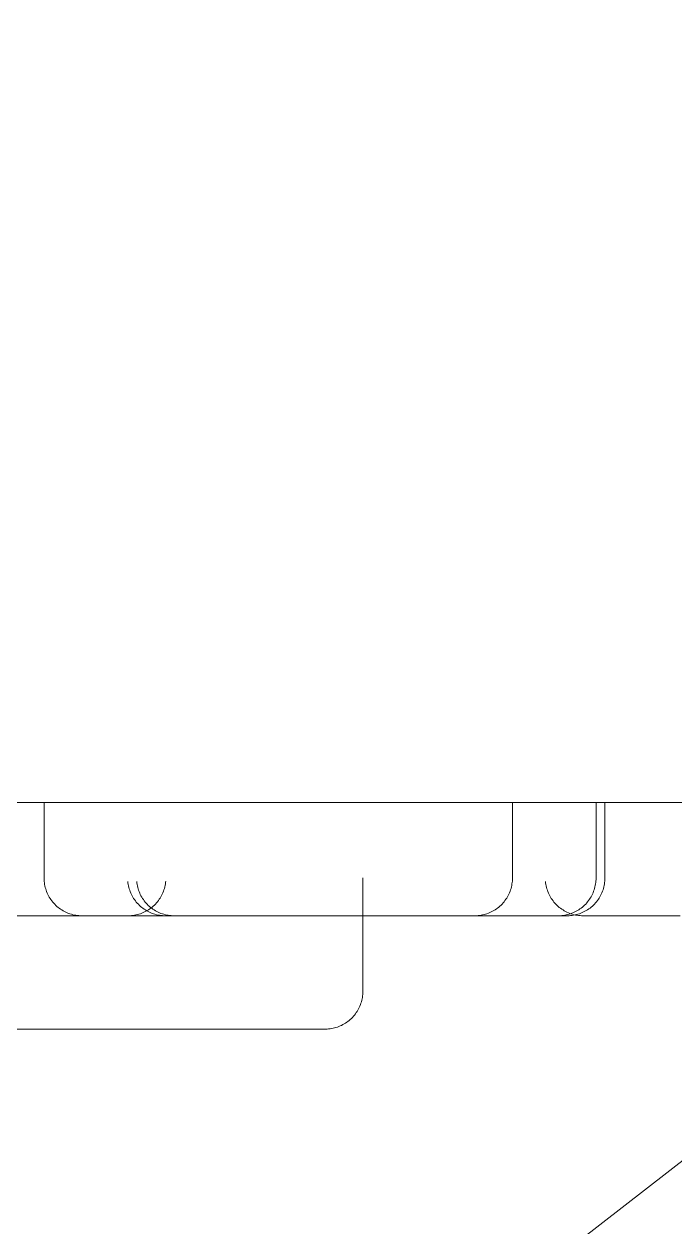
# Model space of a CAD drawing. Header units: metres. Extents: x 5374 to 25187, y 1840 to 7438.
# Drawn here: x 24255.861 to 24257.584, y 6483.967 to 6487.151 of the extents above; entities that cross this region are included whole.
import ezdxf

# ---------------------------------------------------------------- set-up
doc = ezdxf.new("R2010")
doc.units = ezdxf.units.M
doc.layers.add('02', color=2, linetype='Continuous')
doc.layers.add('A-GENM', color=2, linetype='Continuous', lineweight=9)

msp = doc.modelspace()

# ---------------------------------------------------------------- hatches: boundary and pattern name
at = {"layer": '02'}
h = msp.add_hatch(dxfattribs=at)
h.set_pattern_fill('ANGLE', color=1, scale=5)
h.set_pattern_definition([(0, (-292.62, 709.488), (0, 34.925), [25.4, -9.525]), (90, (-292.62, 709.488), (-34.925, 2e-15), [25.4, -9.525])])
h.paths.add_polyline_path([(24462.2223, 6585.2648), (24202.2223, 6585.2648), (24202.2223, 6295.2648), (24462.2223, 6295.2648)])

# ---------------------------------------------------------------- linework, layer by layer
at = {"layer": 'A-GENM'}
for p, q in [((24255.9136, 6485.0909), (24255.9136, 6484.8909)), ((24255.9439, 6485.0909), (24256.7252, 6485.0909)), ((24256.6985, 6485.0909), (24257.1428, 6485.0909)), ((24256.7252, 6485.0909), (24256.8068, 6485.0909)), ((24257.1428, 6485.0909), (24257.2799, 6485.0909)), ((24257.1536, 6484.8909), (24257.1536, 6485.0909)), ((24257.2565, 6485.0909), (24257.3749, 6485.0909)), ((24257.2709, 6485.0909), (24257.5356, 6485.0909)), ((24257.2709, 6485.0909), (24258.0998, 6485.0909)), ((24257.5497, 6485.0909), (24257.2709, 6485.0909)), ((24257.3749, 6484.8909), (24257.3749, 6485.0909)), ((24257.3983, 6484.8909), (24257.3983, 6485.0909)), ((24256.7575, 6484.5909), (24256.7575, 6484.8909)), ((24256.4633, 6484.7909), (24256.4727, 6484.7909))]:
    msp.add_line(p, q, dxfattribs=at)
at = {"layer": 'A-GENM', "flags": 128}
for points in [[(24250.4575, 6485.0909), (24251.2893, 6485.0909), (24252.1198, 6485.0909), (24252.9475, 6485.0909), (24253.7714, 6485.0909), (24254.5899, 6485.0909), (24255.4017, 6485.0909), (24256.2057, 6485.0909), (24257.0005, 6485.0909), (24257.7848, 6485.0909), (24258.5574, 6485.0909), (24259.3171, 6485.0909), (24260.0625, 6485.0909), (24260.7926, 6485.0909), (24261.5062, 6485.0909), (24262.2021, 6485.0909), (24262.8792, 6485.0909)], [(24256.0136, 6484.7909), (24256.0096, 6484.791), (24256.0056, 6484.7912), (24256.0016, 6484.7916), (24255.9977, 6484.7922), (24255.9937, 6484.7929), (24255.9898, 6484.7938), (24255.986, 6484.7948), (24255.9821, 6484.796), (24255.9784, 6484.7973), (24255.9746, 6484.7988), (24255.971, 6484.8004), (24255.9674, 6484.8022), (24255.9639, 6484.8041), (24255.9605, 6484.8062), (24255.9571, 6484.8084), (24255.9539, 6484.8107), (24255.9507, 6484.8132), (24255.9476, 6484.8157), (24255.9447, 6484.8184), (24255.9419, 6484.8212), (24255.9391, 6484.8242), (24255.9365, 6484.8272), (24255.934, 6484.8303), (24255.9317, 6484.8336), (24255.9294, 6484.8369), (24255.9273, 6484.8403), (24255.9254, 6484.8438), (24255.9236, 6484.8473), (24255.9219, 6484.851), (24255.9204, 6484.8547), (24255.919, 6484.8584), (24255.9178, 6484.8622), (24255.9167, 6484.8661), (24255.9158, 6484.87), (24255.915, 6484.8739), (24255.9144, 6484.8779), (24255.914, 6484.8819), (24255.9137, 6484.8858), (24255.9136, 6484.8898), (24255.9136, 6484.8909)], [(24256.2349, 6484.7909), (24256.2309, 6484.791), (24256.2269, 6484.7912), (24256.2229, 6484.7916), (24256.219, 6484.7922), (24256.215, 6484.7929), (24256.2111, 6484.7938), (24256.2072, 6484.7948), (24256.2034, 6484.796), (24256.1997, 6484.7973), (24256.1959, 6484.7988), (24256.1923, 6484.8004), (24256.1887, 6484.8022), (24256.1852, 6484.8041), (24256.1818, 6484.8062), (24256.1784, 6484.8084), (24256.1752, 6484.8107), (24256.172, 6484.8132), (24256.1689, 6484.8157), (24256.166, 6484.8184), (24256.1631, 6484.8212), (24256.1604, 6484.8242), (24256.1578, 6484.8272), (24256.1553, 6484.8303), (24256.153, 6484.8336), (24256.1507, 6484.8369), (24256.1486, 6484.8403), (24256.1467, 6484.8438), (24256.1449, 6484.8473), (24256.1432, 6484.851), (24256.1417, 6484.8547), (24256.1403, 6484.8584), (24256.1391, 6484.8622), (24256.138, 6484.8661), (24256.1371, 6484.87), (24256.1363, 6484.8739), (24256.1357, 6484.8779), (24256.1353, 6484.8819)], [(24256.2356, 6484.8829), (24256.2352, 6484.8789), (24256.2346, 6484.875), (24256.2339, 6484.8711), (24256.2331, 6484.8671), (24256.232, 6484.8633), (24256.2308, 6484.8595), (24256.2295, 6484.8557), (24256.228, 6484.852), (24256.2264, 6484.8483), (24256.2246, 6484.8447), (24256.2227, 6484.8412), (24256.2206, 6484.8378), (24256.2184, 6484.8345), (24256.2161, 6484.8312), (24256.2137, 6484.828), (24256.2111, 6484.825), (24256.2084, 6484.822), (24256.2056, 6484.8192), (24256.2027, 6484.8165), (24256.1996, 6484.8138), (24256.1965, 6484.8114), (24256.1933, 6484.809), (24256.1899, 6484.8068), (24256.1865, 6484.8047), (24256.183, 6484.8027), (24256.1795, 6484.8009), (24256.1759, 6484.7992), (24256.1722, 6484.7977), (24256.1684, 6484.7963), (24256.1646, 6484.7951), (24256.1607, 6484.794), (24256.1568, 6484.7931), (24256.1529, 6484.7924), (24256.149, 6484.7918), (24256.145, 6484.7913), (24256.141, 6484.791), (24256.137, 6484.7909), (24256.1359, 6484.7909)], [(24256.2583, 6484.7909), (24256.2543, 6484.791), (24256.2503, 6484.7912), (24256.2464, 6484.7916), (24256.2424, 6484.7922), (24256.2385, 6484.7929), (24256.2346, 6484.7938), (24256.2307, 6484.7948), (24256.2269, 6484.796), (24256.2231, 6484.7973), (24256.2194, 6484.7988), (24256.2157, 6484.8004), (24256.2122, 6484.8022), (24256.2086, 6484.8041), (24256.2052, 6484.8062), (24256.2019, 6484.8084), (24256.1986, 6484.8107), (24256.1955, 6484.8132), (24256.1924, 6484.8157), (24256.1894, 6484.8184), (24256.1866, 6484.8212), (24256.1839, 6484.8242), (24256.1813, 6484.8272), (24256.1788, 6484.8303), (24256.1764, 6484.8336), (24256.1742, 6484.8369), (24256.1721, 6484.8403), (24256.1701, 6484.8438), (24256.1683, 6484.8473), (24256.1667, 6484.851), (24256.1651, 6484.8547), (24256.1638, 6484.8584), (24256.1625, 6484.8622), (24256.1615, 6484.8661), (24256.1606, 6484.87), (24256.1598, 6484.8739), (24256.1592, 6484.8779), (24256.1587, 6484.8819)], [(24257.1536, 6484.8909), (24257.1535, 6484.8869), (24257.1533, 6484.8829), (24257.1529, 6484.8789), (24257.1523, 6484.875), (24257.1516, 6484.8711), (24257.1507, 6484.8671), (24257.1497, 6484.8633), (24257.1485, 6484.8595), (24257.1472, 6484.8557), (24257.1457, 6484.852), (24257.1441, 6484.8483), (24257.1423, 6484.8447), (24257.1404, 6484.8412), (24257.1383, 6484.8378), (24257.1361, 6484.8345), (24257.1338, 6484.8312), (24257.1313, 6484.828), (24257.1288, 6484.825), (24257.1261, 6484.822), (24257.1233, 6484.8192), (24257.1203, 6484.8165), (24257.1173, 6484.8138), (24257.1142, 6484.8114), (24257.1109, 6484.809), (24257.1076, 6484.8068), (24257.1042, 6484.8047), (24257.1007, 6484.8027), (24257.0972, 6484.8009), (24257.0935, 6484.7992), (24257.0898, 6484.7977), (24257.0861, 6484.7963), (24257.0823, 6484.7951), (24257.0784, 6484.794), (24257.0745, 6484.7931), (24257.0706, 6484.7924), (24257.0666, 6484.7918), (24257.0627, 6484.7913), (24257.0587, 6484.791), (24257.0547, 6484.7909), (24257.0536, 6484.7909)], [(24257.1533, 6484.8829), (24257.1529, 6484.8789), (24257.1523, 6484.875), (24257.1516, 6484.8711), (24257.1507, 6484.8671), (24257.1497, 6484.8633), (24257.1485, 6484.8595), (24257.1472, 6484.8557), (24257.1457, 6484.852), (24257.1441, 6484.8483), (24257.1423, 6484.8447), (24257.1404, 6484.8412), (24257.1383, 6484.8378), (24257.1361, 6484.8345), (24257.1338, 6484.8312), (24257.1313, 6484.828), (24257.1288, 6484.825), (24257.1261, 6484.822), (24257.1233, 6484.8192), (24257.1203, 6484.8165), (24257.1173, 6484.8138), (24257.1142, 6484.8114), (24257.1109, 6484.809), (24257.1076, 6484.8068), (24257.1042, 6484.8047), (24257.1007, 6484.8027), (24257.0972, 6484.8009), (24257.0935, 6484.7992), (24257.0898, 6484.7977), (24257.0861, 6484.7963), (24257.0823, 6484.7951), (24257.0784, 6484.794), (24257.0745, 6484.7931), (24257.0706, 6484.7924), (24257.0666, 6484.7918), (24257.0627, 6484.7913), (24257.0587, 6484.791), (24257.0547, 6484.7909), (24257.0536, 6484.7909)], [(24257.3405, 6484.7909), (24257.3365, 6484.791), (24257.3325, 6484.7912), (24257.3285, 6484.7916), (24257.3246, 6484.7922), (24257.3206, 6484.7929), (24257.3167, 6484.7938), (24257.3129, 6484.7948), (24257.3091, 6484.796), (24257.3053, 6484.7973), (24257.3016, 6484.7988), (24257.2979, 6484.8004), (24257.2943, 6484.8022), (24257.2908, 6484.8041), (24257.2874, 6484.8062), (24257.284, 6484.8084), (24257.2808, 6484.8107), (24257.2776, 6484.8132), (24257.2746, 6484.8157), (24257.2716, 6484.8184), (24257.2688, 6484.8212), (24257.266, 6484.8242), (24257.2634, 6484.8272), (24257.261, 6484.8303), (24257.2586, 6484.8336), (24257.2564, 6484.8369), (24257.2543, 6484.8403), (24257.2523, 6484.8438), (24257.2505, 6484.8473), (24257.2488, 6484.851), (24257.2473, 6484.8547), (24257.2459, 6484.8584), (24257.2447, 6484.8622), (24257.2436, 6484.8661), (24257.2427, 6484.87), (24257.242, 6484.8739), (24257.2414, 6484.8779), (24257.2409, 6484.8819)], [(24257.3405, 6484.7909), (24257.3365, 6484.791), (24257.3325, 6484.7912), (24257.3285, 6484.7916), (24257.3246, 6484.7922), (24257.3206, 6484.7929), (24257.3167, 6484.7938), (24257.3129, 6484.7948), (24257.3091, 6484.796), (24257.3053, 6484.7973), (24257.3016, 6484.7988), (24257.2979, 6484.8004), (24257.2943, 6484.8022), (24257.2908, 6484.8041), (24257.2874, 6484.8062), (24257.284, 6484.8084), (24257.2808, 6484.8107), (24257.2776, 6484.8132), (24257.2746, 6484.8157), (24257.2716, 6484.8184), (24257.2688, 6484.8212), (24257.266, 6484.8242), (24257.2634, 6484.8272), (24257.261, 6484.8303), (24257.2586, 6484.8336), (24257.2564, 6484.8369), (24257.2543, 6484.8403), (24257.2523, 6484.8438), (24257.2505, 6484.8473), (24257.2488, 6484.851), (24257.2473, 6484.8547), (24257.2459, 6484.8584), (24257.2447, 6484.8622), (24257.2436, 6484.8661), (24257.2427, 6484.87), (24257.242, 6484.8739), (24257.2414, 6484.8779), (24257.2409, 6484.8819)], [(24257.3749, 6484.8909), (24257.3748, 6484.8869), (24257.3746, 6484.8829), (24257.3742, 6484.8789), (24257.3736, 6484.875), (24257.3729, 6484.8711), (24257.372, 6484.8671), (24257.371, 6484.8633), (24257.3698, 6484.8595), (24257.3685, 6484.8557), (24257.367, 6484.852), (24257.3654, 6484.8483), (24257.3636, 6484.8447), (24257.3617, 6484.8412), (24257.3596, 6484.8378), (24257.3574, 6484.8345), (24257.3551, 6484.8312), (24257.3526, 6484.828), (24257.3501, 6484.825), (24257.3474, 6484.822), (24257.3446, 6484.8192), (24257.3416, 6484.8165), (24257.3386, 6484.8138), (24257.3355, 6484.8114), (24257.3322, 6484.809), (24257.3289, 6484.8068), (24257.3255, 6484.8047), (24257.322, 6484.8027), (24257.3185, 6484.8009), (24257.3148, 6484.7992), (24257.3111, 6484.7977), (24257.3074, 6484.7963), (24257.3036, 6484.7951), (24257.2997, 6484.794), (24257.2958, 6484.7931), (24257.2919, 6484.7924), (24257.2879, 6484.7918), (24257.284, 6484.7913), (24257.28, 6484.791), (24257.276, 6484.7909), (24257.2749, 6484.7909)], [(24257.3746, 6484.8829), (24257.3742, 6484.8789), (24257.3736, 6484.875), (24257.3729, 6484.8711), (24257.372, 6484.8671), (24257.371, 6484.8633), (24257.3698, 6484.8595), (24257.3685, 6484.8557), (24257.367, 6484.852), (24257.3654, 6484.8483), (24257.3636, 6484.8447), (24257.3617, 6484.8412), (24257.3596, 6484.8378), (24257.3574, 6484.8345), (24257.3551, 6484.8312), (24257.3526, 6484.828), (24257.3501, 6484.825), (24257.3474, 6484.822), (24257.3446, 6484.8192), (24257.3416, 6484.8165), (24257.3386, 6484.8138), (24257.3355, 6484.8114), (24257.3322, 6484.809), (24257.3289, 6484.8068), (24257.3255, 6484.8047), (24257.322, 6484.8027), (24257.3185, 6484.8009), (24257.3148, 6484.7992), (24257.3111, 6484.7977), (24257.3074, 6484.7963), (24257.3036, 6484.7951), (24257.2997, 6484.794), (24257.2958, 6484.7931), (24257.2919, 6484.7924), (24257.2879, 6484.7918), (24257.284, 6484.7913), (24257.28, 6484.791), (24257.276, 6484.7909), (24257.2749, 6484.7909)], [(24257.3983, 6484.8909), (24257.3983, 6484.8869), (24257.398, 6484.8829), (24257.3976, 6484.8789), (24257.3971, 6484.875), (24257.3963, 6484.8711), (24257.3955, 6484.8671), (24257.3944, 6484.8633), (24257.3933, 6484.8595), (24257.3919, 6484.8557), (24257.3904, 6484.852), (24257.3888, 6484.8483), (24257.387, 6484.8447), (24257.3851, 6484.8412), (24257.3831, 6484.8378), (24257.3809, 6484.8345), (24257.3785, 6484.8312), (24257.3761, 6484.828), (24257.3735, 6484.825), (24257.3708, 6484.822), (24257.368, 6484.8192), (24257.3651, 6484.8165), (24257.3621, 6484.8138), (24257.3589, 6484.8114), (24257.3557, 6484.809), (24257.3524, 6484.8068), (24257.349, 6484.8047), (24257.3455, 6484.8027), (24257.3419, 6484.8009), (24257.3383, 6484.7992), (24257.3346, 6484.7977), (24257.3308, 6484.7963), (24257.327, 6484.7951), (24257.3232, 6484.794), (24257.3193, 6484.7931), (24257.3153, 6484.7924), (24257.3114, 6484.7918), (24257.3074, 6484.7913), (24257.3034, 6484.791), (24257.2994, 6484.7909), (24257.2983, 6484.7909)], [(24257.398, 6484.8829), (24257.3976, 6484.8789), (24257.3971, 6484.875), (24257.3963, 6484.8711), (24257.3955, 6484.8671), (24257.3944, 6484.8633), (24257.3933, 6484.8595), (24257.3919, 6484.8557), (24257.3904, 6484.852), (24257.3888, 6484.8483), (24257.387, 6484.8447), (24257.3851, 6484.8412), (24257.3831, 6484.8378), (24257.3809, 6484.8345), (24257.3785, 6484.8312), (24257.3761, 6484.828), (24257.3735, 6484.825), (24257.3708, 6484.822), (24257.368, 6484.8192), (24257.3651, 6484.8165), (24257.3621, 6484.8138), (24257.3589, 6484.8114), (24257.3557, 6484.809), (24257.3524, 6484.8068), (24257.349, 6484.8047), (24257.3455, 6484.8027), (24257.3419, 6484.8009), (24257.3383, 6484.7992), (24257.3346, 6484.7977), (24257.3308, 6484.7963), (24257.327, 6484.7951), (24257.3232, 6484.794), (24257.3193, 6484.7931), (24257.3153, 6484.7924), (24257.3114, 6484.7918), (24257.3074, 6484.7913), (24257.3034, 6484.791), (24257.2994, 6484.7909), (24257.2983, 6484.7909)], [(24250.4575, 6481.6509), (24250.9174, 6481.6601), (24251.3766, 6481.6877), (24251.8342, 6481.7336), (24252.2897, 6481.7978), (24252.7422, 6481.8802), (24253.1911, 6481.9805), (24253.6356, 6482.0988), (24254.075, 6482.2347), (24254.5087, 6482.3881), (24254.9358, 6482.5587), (24255.3558, 6482.7463), (24255.768, 6482.9505), (24256.1717, 6483.171), (24256.5662, 6483.4075), (24256.9509, 6483.6596), (24257.3253, 6483.9268), (24257.6887, 6484.2088), (24258.0405, 6484.5052), (24258.3801, 6484.8153)], [(24256.1359, 6484.7909), (24256.1355, 6484.7909), (24256.1343, 6484.7909), (24256.1322, 6484.7909), (24256.1293, 6484.7909), (24256.1256, 6484.7909), (24256.121, 6484.7909), (24256.1157, 6484.7909), (24256.1095, 6484.7909), (24256.1026, 6484.7909), (24256.0949, 6484.7909), (24256.0864, 6484.7909), (24256.0772, 6484.7909), (24256.0672, 6484.7909), (24256.0565, 6484.7909), (24256.0451, 6484.7909), (24256.033, 6484.7909), (24256.0203, 6484.7909), (24256.0069, 6484.7909), (24255.9928, 6484.7909), (24255.9782, 6484.7909), (24255.963, 6484.7909), (24255.9472, 6484.7909), (24255.9309, 6484.7909), (24255.9141, 6484.7909), (24255.8969, 6484.7909), (24255.8792, 6484.7909), (24255.861, 6484.7909), (24255.8425, 6484.7909)], [(24255.8533, 6484.7909), (24255.8717, 6484.7909), (24255.8896, 6484.7909), (24255.907, 6484.7909), (24255.924, 6484.7909), (24255.9405, 6484.7909), (24255.9565, 6484.7909), (24255.9719, 6484.7909), (24255.9868, 6484.7909), (24256.0011, 6484.7909), (24256.0148, 6484.7909), (24256.0278, 6484.7909), (24256.0401, 6484.7909), (24256.0518, 6484.7909), (24256.0628, 6484.7909), (24256.0731, 6484.7909), (24256.0826, 6484.7909), (24256.0914, 6484.7909), (24256.0995, 6484.7909), (24256.1067, 6484.7909), (24256.1132, 6484.7909), (24256.1189, 6484.7909), (24256.1238, 6484.7909), (24256.1278, 6484.7909), (24256.1311, 6484.7909), (24256.1335, 6484.7909), (24256.1351, 6484.7909), (24256.1358, 6484.7909)], [(24256.0136, 6484.7909), (24256.014, 6484.7909), (24256.0152, 6484.7909), (24256.0173, 6484.7909), (24256.0202, 6484.7909), (24256.024, 6484.7909), (24256.0285, 6484.7909), (24256.0338, 6484.7909), (24256.04, 6484.7909), (24256.0469, 6484.7909), (24256.0546, 6484.7909), (24256.0631, 6484.7909), (24256.0723, 6484.7909), (24256.0823, 6484.7909), (24256.093, 6484.7909), (24256.1044, 6484.7909), (24256.1165, 6484.7909), (24256.1292, 6484.7909), (24256.1426, 6484.7909), (24256.1567, 6484.7909), (24256.1713, 6484.7909), (24256.1865, 6484.7909), (24256.2023, 6484.7909), (24256.2186, 6484.7909), (24256.2354, 6484.7909), (24256.2526, 6484.7909), (24256.2704, 6484.7909), (24256.2885, 6484.7909), (24256.307, 6484.7909), (24256.3259, 6484.7909), (24256.3452, 6484.7909), (24256.3647, 6484.7909), (24256.3845, 6484.7909), (24256.4045, 6484.7909), (24256.4248, 6484.7909), (24256.4452, 6484.7909), (24256.4658, 6484.7909), (24256.4864, 6484.7909), (24256.5072, 6484.7909), (24256.528, 6484.7909), (24256.5488, 6484.7909), (24256.5695, 6484.7909), (24256.5903, 6484.7909), (24256.6109, 6484.7909), (24256.6314, 6484.7909), (24256.6517, 6484.7909), (24256.6719, 6484.7909), (24256.6918, 6484.7909), (24256.6943, 6484.7909)], [(24256.3729, 6484.7909), (24256.3532, 6484.7909), (24256.3339, 6484.7909), (24256.3148, 6484.7909), (24256.2962, 6484.7909), (24256.2778, 6484.7909), (24256.2599, 6484.7909), (24256.2425, 6484.7909), (24256.2255, 6484.7909), (24256.209, 6484.7909), (24256.193, 6484.7909), (24256.1776, 6484.7909), (24256.1627, 6484.7909), (24256.1484, 6484.7909), (24256.1347, 6484.7909), (24256.1217, 6484.7909), (24256.1094, 6484.7909), (24256.0977, 6484.7909), (24256.0867, 6484.7909), (24256.0764, 6484.7909), (24256.0669, 6484.7909), (24256.0581, 6484.7909), (24256.05, 6484.7909), (24256.0428, 6484.7909), (24256.0363, 6484.7909), (24256.0306, 6484.7909), (24256.0257, 6484.7909), (24256.0217, 6484.7909), (24256.0184, 6484.7909), (24256.016, 6484.7909), (24256.0144, 6484.7909), (24256.0137, 6484.7909)], [(24256.2349, 6484.7909), (24256.2353, 6484.7909), (24256.2365, 6484.7909), (24256.2386, 6484.7909), (24256.2415, 6484.7909), (24256.2452, 6484.7909), (24256.2498, 6484.7909), (24256.2551, 6484.7909), (24256.2613, 6484.7909), (24256.2682, 6484.7909), (24256.2759, 6484.7909), (24256.2844, 6484.7909), (24256.2936, 6484.7909), (24256.3036, 6484.7909), (24256.3143, 6484.7909), (24256.3257, 6484.7909), (24256.3378, 6484.7909), (24256.3505, 6484.7909), (24256.3639, 6484.7909), (24256.378, 6484.7909), (24256.3926, 6484.7909), (24256.4078, 6484.7909), (24256.4236, 6484.7909), (24256.4399, 6484.7909), (24256.4567, 6484.7909), (24256.4739, 6484.7909), (24256.4916, 6484.7909), (24256.5098, 6484.7909), (24256.5283, 6484.7909), (24256.5472, 6484.7909), (24256.5665, 6484.7909), (24256.586, 6484.7909), (24256.6058, 6484.7909), (24256.6258, 6484.7909), (24256.6461, 6484.7909), (24256.6665, 6484.7909), (24256.6871, 6484.7909), (24256.7077, 6484.7909), (24256.7285, 6484.7909), (24256.7493, 6484.7909), (24256.7701, 6484.7909), (24256.7908, 6484.7909), (24256.8116, 6484.7909), (24256.8322, 6484.7909), (24256.8527, 6484.7909), (24256.873, 6484.7909), (24256.8932, 6484.7909), (24256.9131, 6484.7909), (24256.9328, 6484.7909), (24256.9522, 6484.7909), (24256.9713, 6484.7909), (24256.99, 6484.7909), (24257.0084, 6484.7909), (24257.0263, 6484.7909), (24257.0438, 6484.7909), (24257.0609, 6484.7909), (24257.0775, 6484.7909), (24257.0935, 6484.7909), (24257.109, 6484.7909), (24257.124, 6484.7909), (24257.1383, 6484.7909), (24257.1521, 6484.7909), (24257.1652, 6484.7909), (24257.1756, 6484.7909)], [(24256.3342, 6484.7909), (24256.3223, 6484.7909), (24256.3111, 6484.7909), (24256.3006, 6484.7909), (24256.2909, 6484.7909), (24256.2819, 6484.7909), (24256.2736, 6484.7909), (24256.2661, 6484.7909), (24256.2594, 6484.7909), (24256.2535, 6484.7909), (24256.2484, 6484.7909), (24256.2441, 6484.7909), (24256.2406, 6484.7909), (24256.2379, 6484.7909), (24256.2361, 6484.7909), (24256.2351, 6484.7909)], [(24256.2583, 6484.7909), (24256.2588, 6484.7909), (24256.26, 6484.7909), (24256.2621, 6484.7909), (24256.265, 6484.7909), (24256.2687, 6484.7909), (24256.2732, 6484.7909), (24256.2786, 6484.7909), (24256.2847, 6484.7909), (24256.2917, 6484.7909), (24256.2994, 6484.7909), (24256.3079, 6484.7909), (24256.3171, 6484.7909), (24256.3271, 6484.7909), (24256.3378, 6484.7909), (24256.3492, 6484.7909), (24256.3612, 6484.7909), (24256.374, 6484.7909), (24256.3874, 6484.7909), (24256.4014, 6484.7909), (24256.4161, 6484.7909), (24256.4313, 6484.7909), (24256.447, 6484.7909), (24256.4633, 6484.7909), (24256.4801, 6484.7909), (24256.4974, 6484.7909), (24256.5151, 6484.7909), (24256.5332, 6484.7909), (24256.5518, 6484.7909), (24256.5707, 6484.7909), (24256.5899, 6484.7909), (24256.6094, 6484.7909), (24256.6292, 6484.7909), (24256.6493, 6484.7909), (24256.6695, 6484.7909), (24256.69, 6484.7909), (24256.7105, 6484.7909), (24256.7312, 6484.7909), (24256.7519, 6484.7909), (24256.7727, 6484.7909), (24256.7935, 6484.7909), (24256.8143, 6484.7909), (24256.835, 6484.7909), (24256.8556, 6484.7909), (24256.8761, 6484.7909), (24256.8965, 6484.7909), (24256.9166, 6484.7909), (24256.9366, 6484.7909), (24256.9563, 6484.7909), (24256.9757, 6484.7909), (24256.9947, 6484.7909), (24257.0135, 6484.7909), (24257.0318, 6484.7909), (24257.0498, 6484.7909), (24257.0673, 6484.7909), (24257.084, 6484.7909)], [(24256.4727, 6484.7909), (24256.4561, 6484.7909), (24256.44, 6484.7909), (24256.4245, 6484.7909), (24256.4096, 6484.7909), (24256.3952, 6484.7909), (24256.3815, 6484.7909), (24256.3683, 6484.7909), (24256.3559, 6484.7909), (24256.3441, 6484.7909), (24256.333, 6484.7909), (24256.3226, 6484.7909), (24256.313, 6484.7909), (24256.3041, 6484.7909), (24256.2959, 6484.7909), (24256.2885, 6484.7909), (24256.2819, 6484.7909), (24256.2761, 6484.7909), (24256.2712, 6484.7909), (24256.267, 6484.7909), (24256.2636, 6484.7909), (24256.2611, 6484.7909), (24256.2594, 6484.7909), (24256.2585, 6484.7909)], [(24257.2749, 6484.7909), (24257.2745, 6484.7909), (24257.2732, 6484.7909), (24257.2711, 6484.7909), (24257.2682, 6484.7909), (24257.2645, 6484.7909), (24257.26, 6484.7909), (24257.2546, 6484.7909), (24257.2485, 6484.7909), (24257.2415, 6484.7909), (24257.2338, 6484.7909), (24257.2254, 6484.7909), (24257.2161, 6484.7909), (24257.2061, 6484.7909), (24257.1955, 6484.7909), (24257.1841, 6484.7909), (24257.172, 6484.7909), (24257.1592, 6484.7909), (24257.1458, 6484.7909), (24257.1318, 6484.7909), (24257.1172, 6484.7909), (24257.102, 6484.7909), (24257.0862, 6484.7909), (24257.0699, 6484.7909), (24257.0531, 6484.7909), (24257.0358, 6484.7909), (24257.0181, 6484.7909), (24257, 6484.7909), (24256.9814, 6484.7909), (24256.9625, 6484.7909), (24256.9433, 6484.7909), (24256.9238, 6484.7909), (24256.904, 6484.7909), (24256.8839, 6484.7909), (24256.8637, 6484.7909), (24256.8433, 6484.7909), (24256.8227, 6484.7909), (24256.802, 6484.7909), (24256.7813, 6484.7909), (24256.7605, 6484.7909), (24256.7397, 6484.7909), (24256.7189, 6484.7909), (24256.6982, 6484.7909), (24256.6776, 6484.7909), (24256.6571, 6484.7909), (24256.6367, 6484.7909), (24256.6166, 6484.7909), (24256.5966, 6484.7909), (24256.577, 6484.7909), (24256.5576, 6484.7909), (24256.5385, 6484.7909), (24256.5198, 6484.7909), (24256.5014, 6484.7909), (24256.4834, 6484.7909), (24256.4659, 6484.7909), (24256.4489, 6484.7909), (24256.4323, 6484.7909), (24256.4162, 6484.7909), (24256.4007, 6484.7909), (24256.3858, 6484.7909), (24256.3714, 6484.7909), (24256.3577, 6484.7909), (24256.3446, 6484.7909), (24256.3342, 6484.7909)], [(24257.0536, 6484.7909), (24257.0532, 6484.7909), (24257.0519, 6484.7909), (24257.0498, 6484.7909), (24257.0469, 6484.7909), (24257.0432, 6484.7909), (24257.0387, 6484.7909), (24257.0333, 6484.7909), (24257.0272, 6484.7909), (24257.0203, 6484.7909), (24257.0125, 6484.7909), (24257.0041, 6484.7909), (24256.9948, 6484.7909), (24256.9849, 6484.7909), (24256.9742, 6484.7909), (24256.9628, 6484.7909), (24256.9507, 6484.7909), (24256.9379, 6484.7909), (24256.9245, 6484.7909), (24256.9105, 6484.7909), (24256.8959, 6484.7909), (24256.8807, 6484.7909), (24256.8649, 6484.7909), (24256.8486, 6484.7909), (24256.8318, 6484.7909), (24256.8145, 6484.7909), (24256.7968, 6484.7909), (24256.7787, 6484.7909), (24256.7601, 6484.7909), (24256.7412, 6484.7909), (24256.722, 6484.7909), (24256.7025, 6484.7909), (24256.6827, 6484.7909), (24256.6626, 6484.7909), (24256.6424, 6484.7909), (24256.622, 6484.7909), (24256.6014, 6484.7909), (24256.5807, 6484.7909), (24256.56, 6484.7909), (24256.5392, 6484.7909), (24256.5184, 6484.7909), (24256.4976, 6484.7909), (24256.4769, 6484.7909), (24256.4563, 6484.7909), (24256.4358, 6484.7909), (24256.4154, 6484.7909), (24256.3953, 6484.7909), (24256.3754, 6484.7909), (24256.3729, 6484.7909)], [(24256.4517, 6484.7909), (24256.4688, 6484.7909), (24256.4864, 6484.7909), (24256.5045, 6484.7909), (24256.5229, 6484.7909), (24256.5417, 6484.7909), (24256.5608, 6484.7909), (24256.5803, 6484.7909), (24256.6, 6484.7909), (24256.62, 6484.7909), (24256.6401, 6484.7909), (24256.6605, 6484.7909), (24256.681, 6484.7909), (24256.7017, 6484.7909), (24256.7224, 6484.7909), (24256.7432, 6484.7909), (24256.764, 6484.7909), (24256.7848, 6484.7909), (24256.8055, 6484.7909), (24256.8262, 6484.7909), (24256.8467, 6484.7909), (24256.8671, 6484.7909), (24256.8873, 6484.7909), (24256.9073, 6484.7909), (24256.9271, 6484.7909), (24256.9466, 6484.7909), (24256.9657, 6484.7909), (24256.9846, 6484.7909), (24257.0031, 6484.7909), (24257.0211, 6484.7909), (24257.0388, 6484.7909), (24257.056, 6484.7909), (24257.0727, 6484.7909), (24257.0889, 6484.7909), (24257.1046, 6484.7909), (24257.1197, 6484.7909), (24257.1342, 6484.7909), (24257.1481, 6484.7909), (24257.1614, 6484.7909), (24257.1741, 6484.7909), (24257.186, 6484.7909), (24257.1973, 6484.7909), (24257.2079, 6484.7909), (24257.2177, 6484.7909), (24257.2268, 6484.7909), (24257.2352, 6484.7909), (24257.2428, 6484.7909), (24257.2496, 6484.7909), (24257.2556, 6484.7909), (24257.2608, 6484.7909), (24257.2652, 6484.7909), (24257.2688, 6484.7909), (24257.2716, 6484.7909), (24257.2735, 6484.7909), (24257.2746, 6484.7909)], [(24256.4537, 6484.7909), (24256.4744, 6484.7909), (24256.4951, 6484.7909), (24256.5158, 6484.7909), (24256.5366, 6484.7909), (24256.5574, 6484.7909), (24256.5782, 6484.7909), (24256.5989, 6484.7909), (24256.6194, 6484.7909), (24256.6399, 6484.7909), (24256.6601, 6484.7909), (24256.6802, 6484.7909), (24256.7, 6484.7909), (24256.7196, 6484.7909), (24256.7389, 6484.7909), (24256.7578, 6484.7909), (24256.7764, 6484.7909), (24256.7946, 6484.7909), (24256.8124, 6484.7909), (24256.8297, 6484.7909), (24256.8466, 6484.7909), (24256.8629, 6484.7909), (24256.8787, 6484.7909), (24256.894, 6484.7909), (24256.9087, 6484.7909), (24256.9228, 6484.7909), (24256.9363, 6484.7909), (24256.9491, 6484.7909), (24256.9613, 6484.7909), (24256.9728, 6484.7909), (24256.9836, 6484.7909), (24256.9936, 6484.7909), (24257.003, 6484.7909), (24257.0115, 6484.7909), (24257.0193, 6484.7909), (24257.0264, 6484.7909), (24257.0326, 6484.7909), (24257.0381, 6484.7909), (24257.0427, 6484.7909), (24257.0465, 6484.7909), (24257.0495, 6484.7909), (24257.0517, 6484.7909), (24257.0531, 6484.7909), (24257.0536, 6484.7909)], [(24257.1756, 6484.7909), (24257.163, 6484.7909), (24257.1498, 6484.7909), (24257.136, 6484.7909), (24257.1215, 6484.7909), (24257.1065, 6484.7909), (24257.0909, 6484.7909), (24257.0747, 6484.7909), (24257.0581, 6484.7909), (24257.0409, 6484.7909), (24257.0233, 6484.7909), (24257.0053, 6484.7909), (24256.9869, 6484.7909), (24256.9681, 6484.7909), (24256.949, 6484.7909), (24256.9295, 6484.7909), (24256.9098, 6484.7909), (24256.8898, 6484.7909), (24256.8696, 6484.7909), (24256.8492, 6484.7909), (24256.8287, 6484.7909), (24256.8081, 6484.7909), (24256.7874, 6484.7909), (24256.7666, 6484.7909), (24256.7458, 6484.7909), (24256.725, 6484.7909), (24256.7043, 6484.7909), (24256.6836, 6484.7909), (24256.6631, 6484.7909), (24256.6427, 6484.7909), (24256.6224, 6484.7909), (24256.6024, 6484.7909), (24256.5827, 6484.7909), (24256.5632, 6484.7909), (24256.544, 6484.7909), (24256.5252, 6484.7909), (24256.5067, 6484.7909), (24256.4886, 6484.7909), (24256.471, 6484.7909), (24256.4538, 6484.7909)], [(24257.084, 6484.7909), (24257.0669, 6484.7909), (24257.0494, 6484.7909), (24257.0314, 6484.7909), (24257.0131, 6484.7909), (24256.9943, 6484.7909), (24256.9752, 6484.7909), (24256.9558, 6484.7909), (24256.9361, 6484.7909), (24256.9162, 6484.7909), (24256.896, 6484.7909), (24256.8757, 6484.7909), (24256.8552, 6484.7909), (24256.8346, 6484.7909), (24256.8138, 6484.7909), (24256.7931, 6484.7909), (24256.7723, 6484.7909), (24256.7515, 6484.7909), (24256.7307, 6484.7909), (24256.7101, 6484.7909), (24256.6895, 6484.7909), (24256.6691, 6484.7909), (24256.6488, 6484.7909), (24256.6288, 6484.7909), (24256.609, 6484.7909), (24256.5895, 6484.7909), (24256.5703, 6484.7909), (24256.5514, 6484.7909), (24256.5328, 6484.7909), (24256.5147, 6484.7909), (24256.497, 6484.7909), (24256.4797, 6484.7909), (24256.4629, 6484.7909)], [(24256.6943, 6484.7909), (24256.6744, 6484.7909), (24256.6542, 6484.7909), (24256.6339, 6484.7909), (24256.6134, 6484.7909), (24256.5928, 6484.7909), (24256.5721, 6484.7909), (24256.5513, 6484.7909), (24256.5305, 6484.7909), (24256.5098, 6484.7909), (24256.489, 6484.7909), (24256.4683, 6484.7909)], [(24256.4727, 6484.7909), (24256.4898, 6484.7909), (24256.5073, 6484.7909), (24256.5252, 6484.7909), (24256.5436, 6484.7909), (24256.5624, 6484.7909), (24256.5814, 6484.7909), (24256.6009, 6484.7909), (24256.6205, 6484.7909), (24256.6405, 6484.7909), (24256.6606, 6484.7909), (24256.681, 6484.7909), (24256.7015, 6484.7909), (24256.7221, 6484.7909), (24256.7428, 6484.7909), (24256.7636, 6484.7909), (24256.7844, 6484.7909), (24256.8052, 6484.7909), (24256.8259, 6484.7909), (24256.8466, 6484.7909), (24256.8672, 6484.7909), (24256.8876, 6484.7909), (24256.9078, 6484.7909), (24256.9279, 6484.7909), (24256.9477, 6484.7909), (24256.9672, 6484.7909), (24256.9864, 6484.7909), (24257.0053, 6484.7909), (24257.0238, 6484.7909), (24257.042, 6484.7909), (24257.0597, 6484.7909), (24257.0769, 6484.7909), (24257.0937, 6484.7909), (24257.11, 6484.7909), (24257.1258, 6484.7909), (24257.141, 6484.7909), (24257.1556, 6484.7909), (24257.1696, 6484.7909), (24257.183, 6484.7909), (24257.1957, 6484.7909), (24257.2078, 6484.7909), (24257.2192, 6484.7909), (24257.2298, 6484.7909), (24257.2398, 6484.7909), (24257.249, 6484.7909), (24257.2575, 6484.7909), (24257.2652, 6484.7909), (24257.2721, 6484.7909), (24257.2782, 6484.7909), (24257.2835, 6484.7909), (24257.2881, 6484.7909), (24257.2918, 6484.7909), (24257.2947, 6484.7909), (24257.2967, 6484.7909), (24257.2979, 6484.7909), (24257.2983, 6484.7909)], [(24257.2983, 6484.7909), (24257.2979, 6484.7909), (24257.2967, 6484.7909), (24257.2946, 6484.7909), (24257.2917, 6484.7909), (24257.288, 6484.7909), (24257.2834, 6484.7909), (24257.2781, 6484.7909), (24257.2719, 6484.7909), (24257.265, 6484.7909), (24257.2573, 6484.7909), (24257.2488, 6484.7909), (24257.2396, 6484.7909), (24257.2296, 6484.7909), (24257.2189, 6484.7909), (24257.2075, 6484.7909), (24257.1954, 6484.7909), (24257.1827, 6484.7909), (24257.1693, 6484.7909), (24257.1553, 6484.7909), (24257.1406, 6484.7909), (24257.1254, 6484.7909), (24257.1097, 6484.7909), (24257.0934, 6484.7909), (24257.0766, 6484.7909), (24257.0593, 6484.7909), (24257.0416, 6484.7909), (24257.0234, 6484.7909), (24257.0049, 6484.7909), (24256.986, 6484.7909), (24256.9668, 6484.7909), (24256.9472, 6484.7909), (24256.9274, 6484.7909), (24256.9074, 6484.7909), (24256.8871, 6484.7909), (24256.8667, 6484.7909), (24256.8462, 6484.7909), (24256.8255, 6484.7909), (24256.8047, 6484.7909), (24256.784, 6484.7909), (24256.7632, 6484.7909), (24256.7424, 6484.7909), (24256.7217, 6484.7909), (24256.701, 6484.7909), (24256.6805, 6484.7909), (24256.6602, 6484.7909), (24256.64, 6484.7909), (24256.6201, 6484.7909), (24256.6004, 6484.7909), (24256.581, 6484.7909), (24256.5619, 6484.7909), (24256.5432, 6484.7909), (24256.5248, 6484.7909), (24256.5069, 6484.7909), (24256.4894, 6484.7909), (24256.4727, 6484.7909)], [(24257.0536, 6484.7909), (24257.0532, 6484.7909), (24257.0519, 6484.7909), (24257.0498, 6484.7909), (24257.0469, 6484.7909), (24257.0432, 6484.7909), (24257.0387, 6484.7909), (24257.0333, 6484.7909), (24257.0272, 6484.7909), (24257.0203, 6484.7909), (24257.0125, 6484.7909), (24257.0041, 6484.7909), (24256.9948, 6484.7909), (24256.9849, 6484.7909), (24256.9742, 6484.7909), (24256.9628, 6484.7909), (24256.9507, 6484.7909), (24256.9379, 6484.7909), (24256.9245, 6484.7909), (24256.9105, 6484.7909), (24256.8959, 6484.7909), (24256.8807, 6484.7909), (24256.8649, 6484.7909), (24256.8486, 6484.7909), (24256.8318, 6484.7909), (24256.8145, 6484.7909), (24256.7968, 6484.7909), (24256.7787, 6484.7909), (24256.7601, 6484.7909), (24256.7412, 6484.7909), (24256.722, 6484.7909), (24256.7025, 6484.7909), (24256.6943, 6484.7909)], [(24256.6943, 6484.7909), (24256.7139, 6484.7909), (24256.7333, 6484.7909), (24256.7523, 6484.7909), (24256.771, 6484.7909), (24256.7893, 6484.7909), (24256.8072, 6484.7909), (24256.8247, 6484.7909), (24256.8417, 6484.7909), (24256.8582, 6484.7909), (24256.8742, 6484.7909), (24256.8896, 6484.7909), (24256.9045, 6484.7909), (24256.9188, 6484.7909), (24256.9324, 6484.7909), (24256.9455, 6484.7909), (24256.9578, 6484.7909), (24256.9695, 6484.7909), (24256.9805, 6484.7909), (24256.9908, 6484.7909), (24257.0003, 6484.7909), (24257.0091, 6484.7909), (24257.0171, 6484.7909), (24257.0244, 6484.7909), (24257.0309, 6484.7909), (24257.0366, 6484.7909), (24257.0414, 6484.7909), (24257.0455, 6484.7909), (24257.0487, 6484.7909), (24257.0512, 6484.7909), (24257.0528, 6484.7909), (24257.0535, 6484.7909)], [(24257.2983, 6484.7909), (24257.2979, 6484.7909), (24257.2967, 6484.7909), (24257.2946, 6484.7909), (24257.2917, 6484.7909), (24257.288, 6484.7909), (24257.2834, 6484.7909), (24257.2781, 6484.7909), (24257.2719, 6484.7909), (24257.265, 6484.7909), (24257.2573, 6484.7909), (24257.2488, 6484.7909), (24257.2396, 6484.7909), (24257.2296, 6484.7909), (24257.2189, 6484.7909), (24257.2075, 6484.7909), (24257.1954, 6484.7909), (24257.1827, 6484.7909), (24257.1693, 6484.7909), (24257.1553, 6484.7909), (24257.1406, 6484.7909), (24257.1254, 6484.7909), (24257.1097, 6484.7909), (24257.0934, 6484.7909), (24257.084, 6484.7909)], [(24257.084, 6484.7909), (24257.1006, 6484.7909), (24257.1166, 6484.7909), (24257.1321, 6484.7909), (24257.1471, 6484.7909), (24257.1615, 6484.7909), (24257.1752, 6484.7909), (24257.1883, 6484.7909), (24257.2008, 6484.7909), (24257.2126, 6484.7909), (24257.2237, 6484.7909), (24257.2341, 6484.7909), (24257.2437, 6484.7909), (24257.2526, 6484.7909), (24257.2608, 6484.7909), (24257.2681, 6484.7909), (24257.2747, 6484.7909), (24257.2805, 6484.7909), (24257.2855, 6484.7909), (24257.2897, 6484.7909), (24257.2931, 6484.7909), (24257.2956, 6484.7909), (24257.2973, 6484.7909), (24257.2982, 6484.7909)], [(24257.2749, 6484.7909), (24257.2745, 6484.7909), (24257.2732, 6484.7909), (24257.2711, 6484.7909), (24257.2682, 6484.7909), (24257.2645, 6484.7909), (24257.26, 6484.7909), (24257.2546, 6484.7909), (24257.2485, 6484.7909), (24257.2415, 6484.7909), (24257.2338, 6484.7909), (24257.2254, 6484.7909), (24257.2161, 6484.7909), (24257.2061, 6484.7909), (24257.1955, 6484.7909), (24257.1841, 6484.7909), (24257.1756, 6484.7909)], [(24257.1756, 6484.7909), (24257.1875, 6484.7909), (24257.1987, 6484.7909), (24257.2091, 6484.7909), (24257.2189, 6484.7909), (24257.2279, 6484.7909), (24257.2362, 6484.7909), (24257.2437, 6484.7909), (24257.2504, 6484.7909), (24257.2563, 6484.7909), (24257.2614, 6484.7909), (24257.2657, 6484.7909), (24257.2692, 6484.7909), (24257.2718, 6484.7909), (24257.2737, 6484.7909), (24257.2747, 6484.7909)], [(24257.3405, 6484.7909), (24257.3409, 6484.7909), (24257.3422, 6484.7909), (24257.3443, 6484.7909), (24257.3472, 6484.7909), (24257.3509, 6484.7909), (24257.3554, 6484.7909), (24257.3608, 6484.7909), (24257.366, 6484.7909)], [(24257.3405, 6484.7909), (24257.3409, 6484.7909), (24257.3422, 6484.7909), (24257.3443, 6484.7909), (24257.3472, 6484.7909), (24257.3509, 6484.7909), (24257.3554, 6484.7909), (24257.3608, 6484.7909), (24257.3669, 6484.7909), (24257.3738, 6484.7909), (24257.3816, 6484.7909), (24257.39, 6484.7909), (24257.3993, 6484.7909), (24257.4092, 6484.7909), (24257.4199, 6484.7909), (24257.4313, 6484.7909), (24257.4434, 6484.7909), (24257.4562, 6484.7909), (24257.4696, 6484.7909), (24257.4836, 6484.7909), (24257.4982, 6484.7909), (24257.5134, 6484.7909), (24257.5292, 6484.7909), (24257.5455, 6484.7909), (24257.5623, 6484.7909), (24257.5796, 6484.7909), (24257.5973, 6484.7909)], [(24257.5917, 6484.7909), (24257.5741, 6484.7909), (24257.557, 6484.7909), (24257.5403, 6484.7909), (24257.5242, 6484.7909), (24257.5086, 6484.7909), (24257.4936, 6484.7909), (24257.4791, 6484.7909), (24257.4653, 6484.7909), (24257.4521, 6484.7909), (24257.4396, 6484.7909), (24257.4277, 6484.7909), (24257.4165, 6484.7909), (24257.406, 6484.7909), (24257.3963, 6484.7909), (24257.3873, 6484.7909), (24257.3791, 6484.7909), (24257.3716, 6484.7909), (24257.3649, 6484.7909), (24257.359, 6484.7909), (24257.3539, 6484.7909), (24257.3496, 6484.7909), (24257.3462, 6484.7909), (24257.3435, 6484.7909), (24257.3417, 6484.7909), (24257.3407, 6484.7909)], [(24257.366, 6484.7909), (24257.3599, 6484.7909), (24257.3547, 6484.7909), (24257.3503, 6484.7909), (24257.3467, 6484.7909), (24257.3439, 6484.7909), (24257.3419, 6484.7909), (24257.3408, 6484.7909)], [(24257.366, 6484.7909), (24257.3728, 6484.7909), (24257.3804, 6484.7909), (24257.3888, 6484.7909), (24257.3979, 6484.7909), (24257.4077, 6484.7909), (24257.4183, 6484.7909), (24257.4296, 6484.7909), (24257.4416, 6484.7909), (24257.4543, 6484.7909), (24257.4676, 6484.7909), (24257.4815, 6484.7909), (24257.4961, 6484.7909), (24257.5112, 6484.7909), (24257.5269, 6484.7909), (24257.5431, 6484.7909), (24257.5598, 6484.7909), (24257.577, 6484.7909), (24257.5947, 6484.7909)], [(24257.5891, 6484.7909), (24257.5715, 6484.7909), (24257.5545, 6484.7909), (24257.5379, 6484.7909), (24257.5219, 6484.7909), (24257.5064, 6484.7909), (24257.4914, 6484.7909), (24257.4771, 6484.7909), (24257.4633, 6484.7909), (24257.4502, 6484.7909), (24257.4378, 6484.7909), (24257.426, 6484.7909), (24257.4149, 6484.7909), (24257.4046, 6484.7909), (24257.3949, 6484.7909), (24257.386, 6484.7909), (24257.3779, 6484.7909), (24257.3706, 6484.7909), (24257.366, 6484.7909)], [(24256.7575, 6484.5909), (24256.7575, 6484.5869), (24256.7572, 6484.5829), (24256.7568, 6484.5789), (24256.7563, 6484.575), (24256.7555, 6484.5711), (24256.7547, 6484.5671), (24256.7536, 6484.5633), (24256.7525, 6484.5595), (24256.7511, 6484.5557), (24256.7496, 6484.552), (24256.748, 6484.5483), (24256.7462, 6484.5447), (24256.7443, 6484.5412), (24256.7423, 6484.5378), (24256.7401, 6484.5345), (24256.7377, 6484.5312), (24256.7353, 6484.528), (24256.7327, 6484.525), (24256.73, 6484.522), (24256.7272, 6484.5192), (24256.7243, 6484.5165), (24256.7212, 6484.5138), (24256.7181, 6484.5114), (24256.7149, 6484.509), (24256.7116, 6484.5068), (24256.7082, 6484.5047), (24256.7047, 6484.5027), (24256.7011, 6484.5009), (24256.6975, 6484.4992), (24256.6938, 6484.4977), (24256.69, 6484.4963), (24256.6862, 6484.4951), (24256.6824, 6484.494), (24256.6785, 6484.4931), (24256.6745, 6484.4924), (24256.6706, 6484.4918), (24256.6666, 6484.4913), (24256.6626, 6484.491), (24256.6586, 6484.4909), (24256.6575, 6484.4909)], [(24255.8044, 6484.4909), (24255.9257, 6484.4909), (24256.0382, 6484.4909), (24256.1417, 6484.4909), (24256.2362, 6484.4909), (24256.3214, 6484.4909), (24256.3972, 6484.4909), (24256.4636, 6484.4909), (24256.5203, 6484.4909), (24256.5673, 6484.4909), (24256.6046, 6484.4909), (24256.632, 6484.4909), (24256.6495, 6484.4909), (24256.6572, 6484.4909), (24256.6575, 6484.4909)], [(24256.6575, 6484.4909), (24256.6526, 6484.4909), (24256.6377, 6484.4909), (24256.6129, 6484.4909), (24256.5783, 6484.4909), (24256.5339, 6484.4909), (24256.4798, 6484.4909), (24256.4161, 6484.4909), (24256.3428, 6484.4909), (24256.2601, 6484.4909), (24256.1681, 6484.4909), (24256.067, 6484.4909), (24255.9569, 6484.4909), (24255.838, 6484.4909)]]:
    msp.add_lwpolyline(points, dxfattribs=at)

doc.saveas('drawing.dxf')
